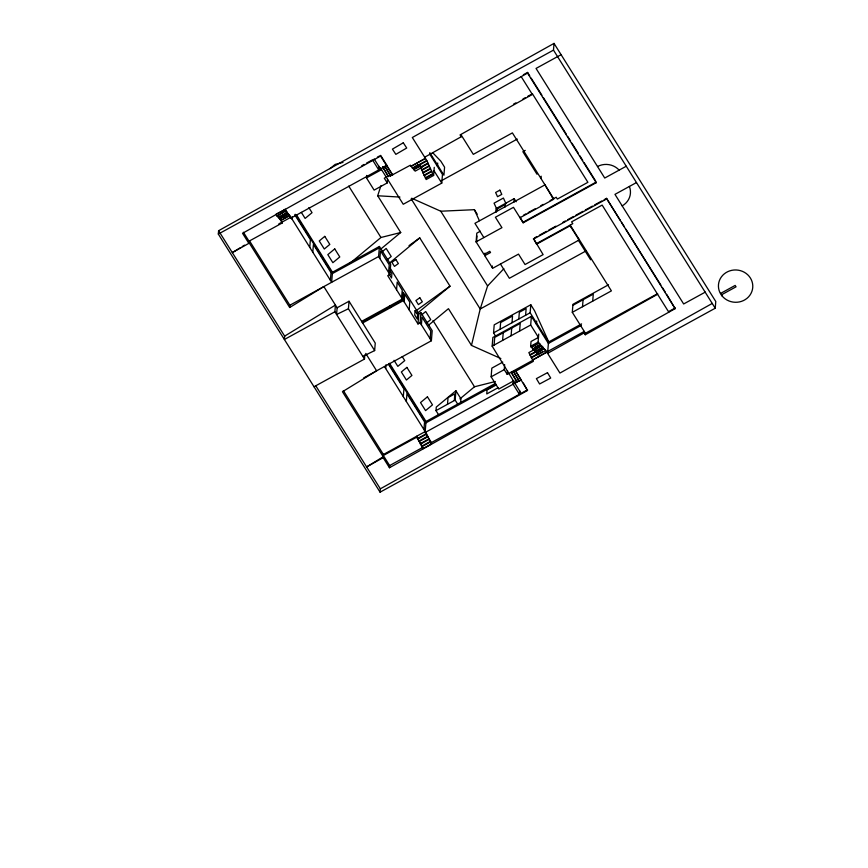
<?xml version="1.0" encoding="UTF-8"?>
<svg xmlns="http://www.w3.org/2000/svg" width="868" height="868" viewBox="0 0 868 868"><rect width="100%" height="100%" fill="white"/><g stroke="black" fill="none" stroke-linecap="round" stroke-linejoin="round"><path stroke-width="1.3" d="M218.324 234.067L218.595 230.714L554.023 43.4L715.774 301.511L715.232 308.227L380.075 492.178L218.324 234.067L553.48 50.116L554.023 43.4M240.067 247.868L232.32 252.61L248.845 243.355L249.018 241.196L243.42 232.255M277.12 215.535L278.4 217.575L286.907 212.91L285.626 210.859L277.076 216.132L284.563 211.445M278.4 217.575L286.95 212.313L288.23 214.353L279.735 219.018L278.444 216.978M280.841 217.846L288.284 213.756L289.565 215.806L281.058 220.472L281.102 219.875L282.306 222.924L249.018 241.196M284.368 209.882L276.957 213.658M286.907 212.91L286.95 212.313M288.23 214.353L288.284 213.756M380.64 155.361L386.944 165.419L290.813 218.183L290.889 217.25L278.823 223.879M292.147 219.268L292.353 216.707M284.661 336.133L284.389 339.496L334.885 311.775L335.417 305.069L284.661 336.133L218.595 230.714M337.12 307.771L349.023 301.239L348.415 308.748L336.578 314.487L337.12 307.771L323.84 286.592L289.684 307.5L289.869 305.232L249.81 241.326M309.757 247.358L310.375 239.687L294.881 214.96M312.784 252.187L313.402 244.516L331.012 272.617L330.393 280.288M296.704 215.177L332.466 272.237L331.652 282.295L289.608 215.21M387.551 179.199L387.247 182.92L374.13 190.125L366.491 177.918L366.687 175.444M379.056 166.298L378.763 169.911L372.459 159.853L366.513 163.108M314.01 386.759L364.495 359.048L364.82 355.023M378.839 168.978L380.542 168.045L380.466 168.978L374.162 158.92M388.343 176.54L382.701 166.862L388.343 176.54L390.502 175.358L385.522 167.405M384.763 166.873L386.922 165.679L392.618 174.761L390.459 175.954L384.817 166.276L382.658 167.459M417.996 323.959L418.81 313.89L420.937 312.719L420.123 322.787L417.996 323.959L387.736 275.666L389.862 274.494L378.6 256.527L379.414 246.458L332.466 272.237M386.889 166.092L386.944 165.419M379.869 258.545L380.488 250.874L389.222 264.816L388.604 272.487M362.802 356.336L374.651 350.596L375.247 343.088L349.023 301.239M390.459 175.954L390.502 175.358M523.35 74.757L527.603 72.424L527.549 73.096L412.322 137.513L426.72 160.439L412.484 168.262L410.412 165.191L392.618 174.761M389.862 274.494L390.676 264.425L379.414 246.458M385.696 368.542L386.01 364.701M380.075 492.178L380.347 488.825L315.713 385.685M523.361 383.092L527.505 390.47L389.461 467.743L383.157 457.675L383.428 454.224M396.567 289.749L397.186 282.078L402.231 290.129L401.613 297.8M412.484 168.262L418.202 164.551M403.414 293.102L402.871 299.807L362.14 322.169M389.461 467.743L389.634 465.574L383.33 455.516L416.618 437.244L416.694 436.235L422.814 448.691L431.309 444.015L426.481 433.62L384.437 366.524M420.611 165.972L413.808 169.705L413.862 169.108L415.143 171.159L421.946 167.416M404.13 301.825L404.748 294.154L409.794 302.194L409.175 309.865M434.26 167.34L433.609 175.466L426.166 179.557L419.287 164.529M403.305 396.633L403.924 388.962L388.43 364.234M406.332 401.461L406.951 393.79L424.56 421.891L423.942 429.562M433.609 175.466L426.72 160.439M421.392 324.795L422 317.124L430.745 331.077L430.127 338.748M437.429 166.374L437.7 163.01M380.542 168.045L403.24 204.262L441.769 183.115L442.474 174.425L429.693 154.027M363.735 377.884L431.385 340.755L432.199 330.686L420.937 312.719M422.814 448.691L422.922 447.302L389.634 465.574M431.287 444.329L431.429 442.561L425.125 432.503L426.014 421.501L389.537 363.301M438.524 414.633L435.996 410.618L436.279 407.081L455.906 390.763L460.951 398.813L460.572 403.468M424.669 157.216L461.223 136.753L461.342 135.267L473.299 154.352L512.391 132.891L553.61 198.663L553.556 199.325L520.008 217.738M447.508 404.304L448.04 397.587L454.843 393.855L454.311 400.571M457.675 404.119L455.157 400.094L455.906 390.763M536.641 243.517L572.771 223.684L571.621 221.85L602.164 205.087L657.586 294.285L585.292 334.755L585.412 333.258L572.305 312.328L611.398 290.878L570.189 225.105L570.135 225.778L536.587 244.19L533.462 238.461L543.118 254.617L525.042 264.534L518.511 254.107L492.666 268.299L484.767 255.68L490.539 252.512L489.769 251.286L483.997 254.454L476.098 241.846L476.792 233.156L480.319 231.213M476.478 242.465L476.999 235.977M484.767 255.68L484.973 253.131M495.802 212.269L496.105 208.537L514.171 198.62L516.135 201.756M496.463 211.77L496.67 209.21L505.176 204.544L504.97 207.094M492.286 267.68L492.416 265.977M527.56 389.797L521.082 393.356L492.156 346.148L492.85 337.457L531.39 316.31L548.392 343.435L581.376 325.337M495.693 336.263L493.556 332.867L494.207 324.838L530.793 304.755L534.579 310.787L549.097 342.676M513.845 380.759L498.774 389.027L491.136 376.82L491.83 368.13L502.767 362.13M494.098 345.084L494.717 337.413L520.225 323.406L519.606 331.077M500.098 329.276L500.63 322.56L512.532 316.028L512.001 322.744M502.605 340.419L503.212 332.748M513.878 202.352L514.171 198.62M533.451 359.949L507.216 374.347L504.254 369.627L504.655 364.658M507.216 374.347L507.509 370.625M511.1 335.742L511.719 328.071M461.223 136.753L460.062 134.92L532.355 94.449L532.409 93.787L527.69 96.37M523.23 222.132L596.283 182.03L596.229 182.703L523.176 222.805L520.062 217.076M511.274 372.697L511.317 372.101L516.959 381.779L519.118 380.596L513.433 371.504L511.274 372.697L516.959 381.779M513.379 372.101L515.538 370.918L521.234 380L519.075 381.193L513.433 371.504M513.368 380.618L513.075 384.231L519.379 394.289L431.429 442.561M518.804 319.012L519.335 312.296L526.138 308.563L525.607 315.268M527.505 390.47L515.538 370.918M519.075 381.193L519.118 380.596M519.379 394.289L519.682 390.535M521.201 380.412L521.256 379.739L425.125 432.503M547.741 351.464L584.262 331.413L584.142 332.911L547.589 353.374L548.5 342.068L530.153 312.784L530.793 304.755M541.003 178.537L541.187 176.204M531.411 347.493L531.466 346.896L532.746 348.947L540.178 344.856L538.898 342.817L531.411 347.493L530.652 346.267L531.032 341.493L538.464 337.413L530.684 325.001L531.39 316.31M515.505 371.33L533.343 361.348L528.84 352.592L541.556 345.714L542.836 347.753L535.404 351.833L534.124 349.793L534.07 350.39L541.556 345.714M553.556 199.325L544.67 184.407M532.746 348.947L532.789 348.35L534.07 350.39M536.435 324.35L536.706 320.997M535.404 351.833L535.447 351.236L536.728 353.287L544.214 348.611L545.495 350.65L538.062 354.73L536.782 352.69L543.151 349.186M536.728 353.287L536.782 352.69M538.854 343.413L538.084 342.187L538.735 334.061M538.062 354.73L538.106 354.133M540.178 344.856L540.232 344.26L534.916 347.178M552.298 197.318L552.352 196.645M542.836 347.753L542.891 347.157L536.511 350.661M545.495 350.65L545.549 350.054L559.936 373.066L675.152 308.65L666.624 294.274M571.394 227.796L571.448 227.123M572.305 312.328L572.945 304.31L608.49 284.802M500.445 264.024L509.375 278.281L579.065 240.035L579.119 239.362M582.504 306.729L583.068 299.731M592.714 301.131L593.278 294.133L572.869 305.33M675.152 308.65L606.526 198.36L604.161 199.662M500.836 358.527L471.476 345.421L480.21 308.997L487.599 285.952L503.852 268.711M380.596 249.235L400.712 232.505L377.699 195.767L380.944 185.654M329.938 168.728L335.146 164.399L342.969 162.424M349.706 263.471L380.954 237.496L400.712 232.505M382.213 251.72L386.162 248.432L391.208 256.483L387.258 259.771M389.146 263.34L419.754 237.886L450.015 286.18L417.367 313.326M421.75 314.813L425.7 311.525L430.745 319.576L426.796 322.863M428.336 325.402L448.452 308.683L471.476 345.421M459.91 398.889L474.492 386.77L495.357 381.508M409.012 245.644L419.754 237.886M416.727 310.212L450.015 286.18M242.281 246.512L244.494 245.156M532.572 360.122L546.829 352.104L532.583 359.916M383.157 457.675L366.621 466.93L383.222 456.763L342.459 391.718L376.625 370.81L365.721 353.417M380.347 488.825L712.248 303.442M561.097 54.684L536.044 68.431L604.736 178.038L626.24 166.233M361.761 165.723L364.137 164.41M377.406 157.141L379.566 155.947M283.228 218.703L288.545 215.796M366.491 177.918L381.551 169.651M513.53 104.149L515.896 102.847M522.97 98.963L525.335 97.672M388.397 175.944L384.285 178.2L387.247 182.92M419.233 165.126L426.676 161.036M414.991 168.49L419.526 165.994M420.513 167.166L427.957 163.086M420.47 167.763L427.902 163.683M421.75 169.802L429.193 165.723M421.707 170.399L429.139 166.32M422.987 172.45L430.419 168.37M422.933 173.047L430.376 168.967M424.213 175.086L431.656 171.007M424.17 175.683L431.602 171.604M425.45 177.734L432.882 173.643M425.407 178.331L432.839 174.24M441.324 180.75L517.274 139.064M525.238 150.392L522.872 151.694L536.999 174.229M379.305 247.836L332.357 273.604L295.163 214.266M289.869 305.232L378.6 256.527M544.616 185.068L474.937 223.326L483.867 237.582M523.534 215.166L525.845 213.897M528.156 212.627L535.1 208.819M540.883 205.64L543.194 204.371M550.138 200.562L552.449 199.293M553.61 198.663L556.204 197.231L557.354 199.076L587.896 182.313L532.409 93.787M476.098 241.846L501.943 227.666L495.4 217.239L513.476 207.322L523.176 222.805M361.63 321.366L402.361 299.004L402.904 292.288L403.913 293.905L403.37 300.61L362.64 322.972M534.645 237.81L536.999 236.519M539.354 235.228L546.428 231.344M548.782 230.053L555.856 226.179M562.92 222.295L565.285 221.004M567.639 219.702L573.531 216.468M575.885 215.177L582.96 211.304M585.314 210.002L592.377 206.128M594.743 204.826L601.806 200.953M533.408 239.134L606.472 199.032M636.472 182.562L614.967 194.367L683.659 303.974L705.293 292.104M585.835 251.026L480.21 308.997L411.172 198.826M493.556 332.867L530.153 312.784M492.156 346.148L530.684 325.001M530.652 346.267L538.084 342.187M532.529 346.31L537.834 343.402M548.5 342.068L581.582 323.905M530.12 354.632L535.795 351.518M530.077 355.229L535.74 352.115M491.136 376.82L504.254 369.627M531.357 357.269L538.16 353.536M531.303 357.866L542.359 351.8M435.996 410.618L455.157 400.094M585.412 333.258L657.64 293.612M426.014 421.501L495.541 383.341M496.019 384.394L425.895 422.879L388.712 363.54M496.398 384.828L487.067 389.949L486.753 393.942L498.406 387.54M425.201 431.57L383.406 454.506L343.359 390.6M513.151 383.298L517.013 381.182M417.975 438.286L426.481 433.62M417.931 438.882L426.438 434.217M419.211 440.922L427.718 436.257M419.157 441.519L427.664 436.854M420.448 443.57L428.944 438.893M420.394 444.166L428.901 439.49M421.674 446.206L430.181 441.541M421.631 446.803L430.127 442.137M668.837 311.471L675.206 307.977M720.44 293.503L735.163 285.42L736.042 286.82L721.319 294.903M411.671 198.229L440.77 211.217L474.384 209.687L477.216 214.201M377.699 195.767L399.974 197.079M432.611 152.605L440.792 161.133L444.579 167.177L443.928 175.195L429.801 152.649M553.48 50.116L715.232 308.227M527.603 72.424L529.751 75.852M531.173 78.131L541.914 95.263M543.335 97.541L566.24 134.084M567.672 136.363L570.526 140.931M571.958 143.209L578.403 153.484M579.835 155.773L582.688 160.341M584.121 162.62L595.567 180.891M606.526 198.36L620.121 220.06M621.553 222.338L624.407 226.906M625.839 229.195L660.906 285.138M662.327 287.427L665.192 291.984M527.549 73.096L596.229 182.703M521.169 76.59L532.355 94.449M657.586 294.285L668.783 312.144M570.135 225.778L579.065 240.035M578.305 240.132L590.609 259.771M584.142 332.911L585.292 334.755M433.989 170.692L441.769 183.115M542.891 347.157L544.171 349.207M540.232 344.26L541.513 346.31M440.77 211.217L487.599 285.952M412.528 167.665L413.808 169.705M392.586 175.173L380.585 156.034L242.541 233.297L248.845 243.355M348.741 186.099L380.954 237.496M432.98 320.52L474.492 386.77M389.927 267.789L418.81 313.89M389.992 270.61L391.891 273.626L391.533 277.988L389.016 273.962M420.123 322.787L431.385 340.755M389.613 306.003L390.622 307.619M308.889 207.647L312.035 212.682L305.124 218.421L301.348 212.389M402.22 356.574L404.738 360.6L397.826 366.35L394.039 360.318M348.415 308.748L374.651 350.596M285.138 209.112L290.813 218.183M284.389 209.579L285.572 211.456M279.778 218.421L281.058 220.472M277.869 215.85L282.306 222.924M416.618 437.244L422.293 446.315M275.894 214.244L277.076 216.132M334.885 311.775L364.495 359.048M248.921 242.443L289.684 307.5M505.99 203.698L503.407 198.034L494.055 203.166L497.158 209.969M474.384 209.687L479.386 220.678M629.387 186.457A17.186 16.156 4.6 0 1 622.182 205.879M597.52 166.526A17.186 16.156 4.6 0 1 619.155 170.128M411.204 166.211L425.439 158.399L411.204 166.211M415.088 310.646L414.741 315.008L417.258 319.033L417.606 314.672L415.088 310.646M324.773 236.367L319.25 240.957L324.296 249.007L329.818 244.407L324.773 236.367M334.733 248.899L327.822 254.639L332.867 262.689L339.779 256.95L334.733 248.899M406.886 367.392L401.352 371.981L406.398 380.032L411.931 375.432L406.886 367.392M427.436 396.817L420.524 402.568L425.57 410.618L432.481 404.868L427.436 396.817M395.851 259.543L391.945 262.364L394.463 266.389L398.369 263.568L395.851 259.543M419.797 297.757L415.891 300.578L418.409 304.603L422.325 301.782L419.797 297.757M403.294 142.786L392.423 149.122L395.841 154.363L406.712 148.027L403.294 142.786M499.87 190.157L495.617 192.49L497.538 196.7L501.791 194.367L499.87 190.157M547.491 372.676L536.381 378.632L539.592 383.981L550.703 378.025L547.491 372.676M722.1 295.988L719.811 292.332A17.186 16.156 4.6 0 1 736.151 269.97A17.186 16.156 4.6 0 1 750.939 293.558A17.186 16.156 4.6 0 1 722.1 295.988"/></g></svg>
